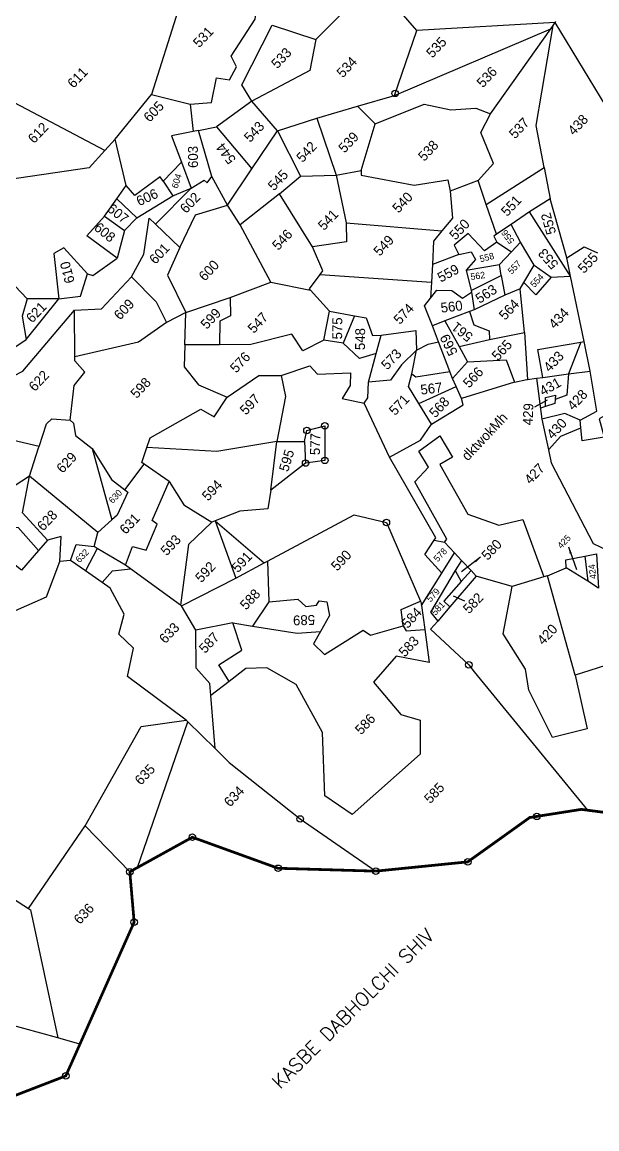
# Model space of a CAD drawing. Header units: metres. Extents: x 302481 to 307962, y 1946667 to 1951250.
# Drawn here: x 306234 to 306660, y 1947588 to 1948407 of the extents above; entities that cross this region are included whole.
import ezdxf

# ---------------------------------------------------------------- set-up
doc = ezdxf.new("R2010")
doc.units = ezdxf.units.M
for name, color, linetype in [('POLY_PARCEL', 6, 'Continuous'), ('SYM_ARROW', 1, 'Continuous'), ('SYM_STONE', 1, 'Continuous'), ('TEXT_MAPIN', 7, 'Continuous'), ('TEXT_MAPOUT', 7, 'Continuous'), ('TEXT_PARCEL', 7, 'Continuous'), ('V_BOUND_LINE', 7, 'Continuous')]:
    doc.layers.add(name, color=color, linetype=linetype)
doc.styles.get("Standard").update_dxf_attribs({"font": 'simplex.shx'})
doc.styles.add('TEXT_MAP', font='')
doc.styles.get('TEXT_MAP').set_extended_font_data('Kruti Dev 050')
doc.dimstyles.get("Standard").update_dxf_attribs({"dimtxt": 0.18, "dimasz": 0.18, "dimexe": 0.18, "dimexo": 0.0625, "dimgap": 0.09, "dimtad": 0, "dimtih": 1, "dimtoh": 1, "dimdec": 4, "dimzin": 0, "dimdsep": 46, "dimtxsty": 'Standard', "dimcen": 0.09, "dimadec": 0, "dimazin": 0, "dimtfac": 1, "dimtdec": 4, "dimtofl": 0, "dimtmove": 0, "dimatfit": 3, "dimfxl": 1, "dimtolj": 1, "dimtzin": 0, "dimarcsym": 0})

# ---------------------------------------------------------------- blocks, each defined once
blk = doc.blocks.new('STONE')
blk.add_circle((0, 0), 0.851)
blk = doc.blocks.new('TEXTARROW')
blk.add_leader([(0.04, -0.01), (8.68, -0.01)], dimstyle='Standard', override={"dimtxt": 2.5, "dimasz": 2.5, "dimexe": 1.25, "dimexo": 0.625, "dimgap": 0.625, "dimtad": 1, "dimtih": 0, "dimtoh": 0, "dimzin": 8, "dimcen": 2.5, "dimtofl": 1})

msp = doc.modelspace()

# ---------------------------------------------------------------- linework, layer by layer
at = {"layer": 'POLY_PARCEL'}
for points in [[(306358.41, 1948346.58), (306374.32, 1948347.88), (306377.99, 1948366.02), (306387.51, 1948364.67), (306392.71, 1948374.3), (306388.72, 1948382.12), (306406.54, 1948409.53), (306411.77, 1948452.14)], [(306494.82, 1948437.55), (306451.49, 1948394.4)], [(306526.49, 1948401.09), (306494.82, 1948437.55)], [(306351.72, 1948417.34), (306349.36, 1948415.3), (306329.85, 1948353.79)], [(306404.04, 1948348.67), (306396.7, 1948360.86), (306419.23, 1948404.96), (306451.49, 1948394.4)], [(306509.74, 1948353.03), (306625.66, 1948402.43)], [(306509.74, 1948353.03), (306526.49, 1948401.09)], [(306628.84, 1948406.92), (306526.49, 1948401.09)], [(306580.94, 1948339.41), (306625.66, 1948402.43)], [(306620.61, 1948299.69), (306614.84, 1948330.77), (306627.33, 1948404.78)], [(306625.66, 1948402.43), (306627.33, 1948404.78)], [(306627.33, 1948404.78), (306628.84, 1948406.92)], [(306628.84, 1948406.92), (306629.35, 1948407.63)], [(306687.67, 1948310.16), (306628.84, 1948406.92)], [(306451.49, 1948394.4), (306447.11, 1948371.4), (306404.04, 1948348.67)], [(306295.18, 1948312.19), (306174.58, 1948375.72)], [(306302.78, 1948320.73), (306329.85, 1948353.79)], [(306329.85, 1948353.79), (306358.41, 1948346.58)], [(306482.49, 1948345.02), (306509.74, 1948353.03)], [(306358.41, 1948346.58), (306360.67, 1948326.31)], [(306404.04, 1948348.67), (306377.82, 1948329.81)], [(306423.18, 1948326.91), (306404.04, 1948348.67)], [(306452.4, 1948336.18), (306482.49, 1948345.02)], [(306495.41, 1948331.87), (306482.49, 1948345.02)], [(306495.41, 1948331.87), (306531.81, 1948346.57), (306551.63, 1948342.29), (306570.09, 1948343.55), (306580.94, 1948339.41)], [(306423.18, 1948326.91), (306452.4, 1948336.18)], [(306452.4, 1948336.18), (306466.54, 1948294.06)], [(306571.88, 1948290.12), (306583.15, 1948302.58), (306573.81, 1948325.56), (306580.94, 1948339.41)], [(306364.58, 1948327.1), (306360.67, 1948326.31)], [(306364.58, 1948327.1), (306377.82, 1948329.81)], [(306374.44, 1948292.87), (306364.58, 1948327.1)], [(306377.82, 1948329.81), (306404.15, 1948298.57)], [(306404.15, 1948298.57), (306423.18, 1948326.91)], [(306423.18, 1948326.91), (306440.29, 1948293.23)], [(306485.02, 1948297.44), (306495.41, 1948331.87)], [(306302.78, 1948320.73), (306295.18, 1948312.19)], [(306310.9, 1948286.2), (306302.78, 1948320.73)], [(306360.67, 1948326.31), (306344.58, 1948323.06), (306351.94, 1948303.68)], [(306295.18, 1948312.19), (306283.72, 1948299.3), (306214.33, 1948289.32)], [(306351.94, 1948303.68), (306338.39, 1948289.6)], [(306351.94, 1948303.68), (306359.26, 1948284.42)], [(306386.1, 1948271.7), (306404.15, 1948298.57)], [(306440.29, 1948293.23), (306466.54, 1948294.06)], [(306466.54, 1948294.06), (306485.02, 1948297.44)], [(306466.54, 1948294.06), (306473.92, 1948258.65)], [(306485.02, 1948297.44), (306485.13, 1948293.89), (306524.41, 1948286.61), (306549.41, 1948290.47), (306551.05, 1948282.02)], [(306577.75, 1948272.29), (306620.61, 1948299.69)], [(306620.61, 1948299.69), (306625.12, 1948276.56)], [(306304.07, 1948276.45), (306310.9, 1948286.2)], [(306338.39, 1948289.6), (306336.23, 1948292.7), (306317.49, 1948278.92), (306310.9, 1948286.2)], [(306338.39, 1948289.6), (306345.63, 1948278.56)], [(306359.26, 1948284.42), (306368.74, 1948290.31), (306371.03, 1948288.3), (306374.44, 1948292.87)], [(306386.1, 1948271.7), (306374.44, 1948292.87)], [(306424.64, 1948280.05), (306440.29, 1948293.23)], [(306571.88, 1948290.12), (306551.05, 1948282.02)], [(306577.75, 1948272.29), (306571.88, 1948290.12)], [(306319.02, 1948262.47), (306345.63, 1948278.56)], [(306332.78, 1948257.68), (306359.26, 1948284.42)], [(306345.63, 1948278.56), (306359.26, 1948284.42)], [(306424.64, 1948280.05), (306395.6, 1948257.26)], [(306448.97, 1948240.83), (306424.64, 1948280.05)], [(306551.05, 1948282.02), (306552.72, 1948262.21), (306544.98, 1948252.66)], [(306294.95, 1948263.63), (306304.07, 1948276.45)], [(306304.07, 1948276.45), (306319.02, 1948262.47)], [(306350.82, 1948240.46), (306362.49, 1948264.5), (306386.1, 1948271.7)], [(306395.6, 1948257.26), (306386.1, 1948271.7)], [(306585.49, 1948250.17), (306577.75, 1948272.29)], [(306625.12, 1948276.56), (306609.91, 1948266.7)], [(306637.54, 1948232.81), (306625.12, 1948276.56)], [(306304.43, 1948232.46), (306281.86, 1948249.16), (306294.95, 1948263.63)], [(306294.95, 1948263.63), (306309.88, 1948253.11)], [(306309.88, 1948253.11), (306319.02, 1948262.47)], [(306315.07, 1948218.68), (306323.99, 1948235.48), (306328, 1948262.25), (306332.78, 1948257.68)], [(306609.91, 1948266.7), (306596.36, 1948257.53)], [(306640.23, 1948219.27), (306609.91, 1948266.7)], [(306309.88, 1948253.11), (306304.43, 1948232.46)], [(306332.78, 1948257.68), (306350.82, 1948240.46)], [(306418.26, 1948214.81), (306395.6, 1948257.26)], [(306473.92, 1948258.65), (306474.37, 1948244.57), (306448.97, 1948240.83)], [(306473.92, 1948258.65), (306544.98, 1948252.66)], [(306596.36, 1948257.53), (306585.49, 1948250.17)], [(306603.15, 1948244.25), (306596.36, 1948257.53)], [(306544.98, 1948252.66), (306538.78, 1948245.01), (306538.05, 1948227.85)], [(306585.62, 1948244.29), (306576.56, 1948237.98), (306564.45, 1948250.86), (306553.99, 1948242.25), (306557.58, 1948235.12)], [(306585.49, 1948250.17), (306583.37, 1948248.74), (306585.62, 1948244.29)], [(306282.48, 1948220.97), (306264.76, 1948240.27), (306257.4, 1948235.98), (306261.1, 1948202.48)], [(306350.82, 1948240.46), (306341.58, 1948219.86), (306355.29, 1948192.34)], [(306454.79, 1948220.54), (306456.7, 1948223.09), (306448.97, 1948240.83)], [(306557.58, 1948235.12), (306566.69, 1948237.1), (306569.76, 1948231.61), (306562.87, 1948223.51)], [(306585.62, 1948244.29), (306596.46, 1948237.18)], [(306587.53, 1948227.74), (306596.46, 1948237.18)], [(306596.46, 1948237.18), (306603.15, 1948244.25)], [(306613.25, 1948227.34), (306603.15, 1948244.25)], [(306637.54, 1948232.81), (306650.46, 1948241.02), (306660.22, 1948236.58)], [(306282.48, 1948220.97), (306286.44, 1948219.77), (306304.43, 1948232.46)], [(306557.58, 1948235.12), (306538.05, 1948227.85)], [(306640.23, 1948219.27), (306637.54, 1948232.81)], [(306261.1, 1948202.48), (306277.23, 1948204.33), (306282.48, 1948220.97)], [(306447.71, 1948208.8), (306446.76, 1948209.85), (306454.79, 1948220.54)], [(306454.79, 1948220.54), (306537.24, 1948214.64)], [(306538.05, 1948227.85), (306537.24, 1948214.64)], [(306562.87, 1948223.51), (306587.53, 1948227.74)], [(306562.87, 1948223.51), (306566.56, 1948208.69)], [(306588.95, 1948219.67), (306587.53, 1948227.74)], [(306605.67, 1948214.5), (306613.25, 1948227.34)], [(306613.25, 1948227.34), (306625.84, 1948218.53)], [(306272.82, 1948194.04), (306292.64, 1948194.97), (306315.07, 1948218.68)], [(306315.07, 1948218.68), (306333.27, 1948200.24), (306340.85, 1948184.87)], [(306388.15, 1948203.45), (306418.26, 1948214.81)], [(306418.26, 1948214.81), (306447.71, 1948208.8)], [(306537.24, 1948214.64), (306536.53, 1948202.87)], [(306566.56, 1948208.69), (306588.95, 1948219.67)], [(306588.95, 1948219.67), (306591.61, 1948205)], [(306602.96, 1948209.91), (306605.67, 1948214.5)], [(306625.84, 1948218.53), (306614.64, 1948205.33), (306605.67, 1948214.5)], [(306625.84, 1948218.53), (306640.23, 1948219.27)], [(306650.31, 1948170.75), (306640.23, 1948219.27)], [(306237.75, 1948202.51), (306228.86, 1948211.82)], [(306461.63, 1948193.34), (306447.71, 1948208.8)], [(306536.53, 1948202.87), (306541.16, 1948208.75), (306552.39, 1948208.6), (306560.18, 1948202.91), (306566.9, 1948207.29)], [(306566.56, 1948208.69), (306566.9, 1948207.29)], [(306566.9, 1948207.29), (306568.79, 1948194.26)], [(306591.61, 1948205), (306568.79, 1948194.26)], [(306602.96, 1948209.91), (306591.61, 1948205)], [(306606.24, 1948177.59), (306602.96, 1948209.91)], [(306237.75, 1948202.51), (306233.86, 1948189.53), (306237.03, 1948172.28)], [(306237.03, 1948172.28), (306261.1, 1948202.48)], [(306261.1, 1948202.48), (306237.75, 1948202.51)], [(306355.29, 1948192.34), (306388.15, 1948203.45)], [(306388.15, 1948203.45), (306388.39, 1948189.78), (306380.39, 1948185.96), (306380.26, 1948168.39)], [(306537.87, 1948182.4), (306532.11, 1948197.26), (306536.53, 1948202.87)], [(306178.19, 1948132.76), (306201.08, 1948126.11), (306213.18, 1948138.08), (306234.47, 1948148.84), (306272.82, 1948194.04)], [(306273.02, 1948159.34), (306272.82, 1948194.04)], [(306355.29, 1948192.34), (306340.85, 1948184.87)], [(306354.38, 1948168.29), (306355.29, 1948192.34)], [(306457.36, 1948171.9), (306461.63, 1948193.34)], [(306461.63, 1948193.34), (306480.16, 1948189.89)], [(306480.16, 1948189.89), (306471.71, 1948169.58)], [(306480.16, 1948189.89), (306488.86, 1948188.27), (306493.54, 1948175.19), (306500.04, 1948175.5)], [(306565.29, 1948192.92), (306547.22, 1948185.99)], [(306568.79, 1948194.26), (306565.29, 1948192.92)], [(306565.29, 1948192.92), (306568.65, 1948183.11), (306580.04, 1948178.7), (306580.27, 1948172.3)], [(306340.85, 1948184.87), (306320.07, 1948170.26), (306273.02, 1948159.34)], [(306547.22, 1948185.99), (306537.87, 1948182.4)], [(306542.47, 1948170.53), (306537.87, 1948182.4)], [(306547.22, 1948185.99), (306557.69, 1948167.06)], [(306185.75, 1948154.24), (306196.32, 1948145.08), (306237.03, 1948172.28)], [(306457.36, 1948171.9), (306441.83, 1948163.81), (306433.79, 1948176.33), (306403.38, 1948168.49), (306380.26, 1948168.39)], [(306471.71, 1948169.58), (306457.36, 1948171.9)], [(306496.35, 1948162.03), (306500.04, 1948175.5)], [(306500.04, 1948175.5), (306525.51, 1948178.95), (306526.24, 1948164.43)], [(306557.69, 1948167.06), (306580.27, 1948172.3)], [(306580.27, 1948172.3), (306606.24, 1948177.59)], [(306606.24, 1948177.59), (306608.44, 1948142.72)], [(306354.38, 1948168.29), (306354.02, 1948152.07), (306364.55, 1948138.62), (306385.79, 1948129.54)], [(306380.26, 1948168.39), (306354.38, 1948168.29)], [(306496.35, 1948162.03), (306483.77, 1948158.3), (306471.71, 1948169.58)], [(306526.24, 1948164.43), (306515.05, 1948153.42), (306506.79, 1948142.22), (306490.51, 1948140.7)], [(306522.65, 1948146.85), (306522.96, 1948147.99), (306526.24, 1948164.43)], [(306526.24, 1948164.43), (306534.74, 1948168.91), (306542.47, 1948170.53)], [(306550.71, 1948148.6), (306542.47, 1948170.53)], [(306557.69, 1948167.06), (306563.93, 1948155.8)], [(306619.74, 1948144.24), (306616.08, 1948164.79), (306647.83, 1948170.31)], [(306647.83, 1948170.31), (306638.65, 1948146.78)], [(306647.83, 1948170.31), (306650.31, 1948170.75)], [(306654.84, 1948148.96), (306650.31, 1948170.75)], [(306269.5, 1948112.45), (306272.48, 1948138.14), (306280.32, 1948148.16), (306273.04, 1948156.48), (306273.02, 1948159.34)], [(306490.51, 1948140.7), (306496.35, 1948162.03)], [(306563.93, 1948155.8), (306552.9, 1948143.45)], [(306563.93, 1948155.8), (306592.51, 1948157.34), (306598.61, 1948140.58)], [(306425.87, 1948145.69), (306446.99, 1948152.74), (306452.67, 1948146.72), (306477.29, 1948147.62), (306476.94, 1948138.25), (306471.03, 1948128.72), (306487.33, 1948125.05)], [(306527.9, 1948124.93), (306520.12, 1948137.61), (306522.65, 1948146.85)], [(306522.65, 1948146.85), (306525.51, 1948144.67), (306550.71, 1948148.6)], [(306552.9, 1948143.45), (306550.99, 1948147.86), (306550.71, 1948148.6)], [(306619.74, 1948144.24), (306638.65, 1948146.78)], [(306638.65, 1948146.78), (306637.39, 1948131.06), (306628.78, 1948127.96)], [(306638.65, 1948146.78), (306654.84, 1948148.96)], [(306647.33, 1948112.61), (306659.77, 1948119.21), (306654.84, 1948148.96)], [(306385.79, 1948129.54), (306409.2, 1948145.55), (306425.87, 1948145.69)], [(306425.87, 1948145.69), (306429.01, 1948130.03), (306422.68, 1948096.84)], [(306487.33, 1948125.05), (306490.01, 1948129.12), (306490.51, 1948140.7)], [(306555.52, 1948137.41), (306552.9, 1948143.45)], [(306598.61, 1948140.58), (306559.36, 1948128.57)], [(306598.61, 1948140.58), (306607.79, 1948142.63), (306608.44, 1948142.72)], [(306608.44, 1948142.72), (306614.94, 1948143.59)], [(306614.94, 1948143.59), (306619.74, 1948144.24)], [(306614.94, 1948143.59), (306619.08, 1948113.33)], [(306527.9, 1948124.93), (306555.52, 1948137.41)], [(306559.36, 1948128.57), (306555.52, 1948137.41)], [(306326.42, 1948092.32), (306328.9, 1948099.43), (306366.38, 1948120.75), (306376.16, 1948114.99), (306385.79, 1948129.54)], [(306506.08, 1948085.07), (306487.33, 1948125.05)], [(306537.29, 1948109.61), (306527.9, 1948124.93)], [(306537.29, 1948109.61), (306560.74, 1948124.02)], [(306560.74, 1948124.02), (306559.36, 1948128.57)], [(306621.75, 1948122.71), (306617.98, 1948121.4)], [(306700.56, 1948101.71), (306688.01, 1948128.32), (306661.58, 1948113.48), (306665.2, 1948100.1), (306648.88, 1948097.31), (306647.9, 1948106.98)], [(306246.48, 1948093.15), (306157.84, 1948113.83)], [(306246.48, 1948093.15), (306251.87, 1948109.84), (306255.87, 1948113.64), (306269.5, 1948112.45)], [(306647.33, 1948112.61), (306635.97, 1948117.53), (306619.08, 1948113.33)], [(306269.5, 1948112.45), (306272.08, 1948110.36), (306273.53, 1948101.23), (306285.81, 1948091.56)], [(306443.2, 1948096.7), (306444.97, 1948104.85), (306458.22, 1948108.48), (306458.19, 1948082.78), (306443.97, 1948080.84)], [(306506.08, 1948085.07), (306529.12, 1948097.68), (306537.29, 1948109.61)], [(306619.08, 1948113.33), (306623.91, 1948090.56)], [(306623.91, 1948090.56), (306633.18, 1948100.65), (306647.9, 1948106.98)], [(306647.9, 1948106.98), (306647.33, 1948112.61)], [(306546.88, 1948022.28), (306548.64, 1948024.49), (306524.81, 1948066.91), (306534.99, 1948077.67), (306527.82, 1948089.67), (306543.52, 1948100.93), (306552.87, 1948085.19), (306543.41, 1948079.81), (306564.14, 1948043.02), (306587.03, 1948034.85), (306604.83, 1948039.08), (306620.55, 1947996.55)], [(306239.29, 1948071.2), (306246.14, 1948092.08), (306246.48, 1948093.15)], [(306285.81, 1948091.56), (306300.47, 1948038.83)], [(306285.81, 1948091.56), (306300.25, 1948068.59), (306310.12, 1948060.87)], [(306324.41, 1948079.97), (306322.56, 1948081.25), (306326.42, 1948092.32)], [(306422.68, 1948096.84), (306378.12, 1948089.33), (306326.42, 1948092.32)], [(306418.28, 1948060.78), (306422.68, 1948096.84)], [(306422.68, 1948096.84), (306443.2, 1948096.7)], [(306443.2, 1948096.7), (306443.97, 1948080.84)], [(306623.91, 1948090.56), (306625.94, 1948080.98)], [(306443.97, 1948080.84), (306418.28, 1948060.78)], [(306539.2, 1948023.63), (306540.45, 1948025.54), (306506.08, 1948085.07)], [(306625.94, 1948080.98), (306657.06, 1948021.3), (306682.94, 1948008.91)], [(306310.12, 1948060.87), (306324.41, 1948079.97)], [(306342.79, 1948067.27), (306324.41, 1948079.97)], [(306239.29, 1948071.2), (306216.31, 1948056.37), (306182.52, 1948069.48)], [(306252.67, 1948023.73), (306234.27, 1948044.02), (306239.29, 1948071.2)], [(306289.9, 1948029.31), (306239.29, 1948071.2)], [(306310.55, 1948005.26), (306315.75, 1948019.15), (306325.79, 1948016.38), (306334.1, 1948035.55), (306330.37, 1948038.16), (306342.79, 1948067.27)], [(306342.79, 1948067.27), (306353.82, 1948049.98)], [(306310.12, 1948060.87), (306312.13, 1948059.3), (306304.29, 1948042.27), (306300.47, 1948038.83)], [(306418.28, 1948060.78), (306416.07, 1948046.97), (306395.26, 1948045.18), (306377, 1948037.92)], [(306175.33, 1948054.95), (306202.31, 1948034.04), (306230.88, 1948033.07), (306246.08, 1948016.06)], [(306353.82, 1948049.98), (306374.57, 1948036.96)], [(306415.84, 1948008.17), (306480.02, 1948042.49), (306503.82, 1948036.79), (306529.18, 1947978.57)], [(306300.47, 1948038.83), (306289.9, 1948029.31)], [(306374.57, 1948036.96), (306357.21, 1948020.52), (306351.3, 1947975.62)], [(306375.8, 1948037.45), (306374.57, 1948036.96)], [(306377, 1948037.92), (306375.8, 1948037.45)], [(306377, 1948037.92), (306413.32, 1948006.82)], [(306377, 1948037.92), (306392.23, 1947995.55)], [(306252.67, 1948023.73), (306246.08, 1948016.06)], [(306261.77, 1948007.8), (306262.82, 1948026.39), (306252.67, 1948023.73)], [(306287.33, 1948018.94), (306289.9, 1948029.31)], [(306544.82, 1947999.19), (306532.29, 1948013.09), (306539.2, 1948023.63)], [(306539.2, 1948023.63), (306546.88, 1948022.28)], [(306246.08, 1948016.06), (306233.49, 1948001.43), (306217.87, 1948013.82), (306153.47, 1947980.01)], [(306269.67, 1948008.76), (306273.94, 1948020.55), (306287.33, 1948018.94)], [(306289.61, 1948017.6), (306280.77, 1948001.08)], [(306289.61, 1948017.6), (306287.33, 1948018.94)], [(306310.55, 1948005.26), (306289.61, 1948017.6)], [(306554.32, 1948014.29), (306546.88, 1948022.28)], [(306153.47, 1947980.01), (306205.88, 1947961.48), (306252.09, 1947981.77), (306261.77, 1948007.8)], [(306269.67, 1948008.76), (306261.77, 1948007.8)], [(306280.77, 1948001.08), (306269.67, 1948008.76)], [(306413.32, 1948006.82), (306415.84, 1948008.17)], [(306415.84, 1948008.17), (306416.82, 1947978.12)], [(306544.82, 1947999.19), (306554.32, 1948014.29)], [(306559.45, 1948008.78), (306554.32, 1948014.29)], [(306559.45, 1948008.78), (306554.86, 1948001.14)], [(306566.52, 1948001.18), (306559.45, 1948008.78)], [(306636.96, 1948003.3), (306636.8, 1948009.18), (306650.82, 1948011.89)], [(306650.82, 1948011.89), (306659.43, 1948013.55), (306661.08, 1947988.24)], [(306650.82, 1948011.89), (306653.03, 1947993.27)], [(306293.28, 1947992.41), (306280.77, 1948001.08)], [(306293.28, 1947992.41), (306300.84, 1948000.92), (306314.32, 1948002.52)], [(306314.32, 1948002.52), (306310.55, 1948005.26)], [(306351.3, 1947975.62), (306314.32, 1948002.52)], [(306392.23, 1947995.55), (306413.32, 1948006.82)], [(306529.78, 1947975.26), (306544.82, 1947999.19)], [(306554.86, 1948001.14), (306536.44, 1947970.5), (306541.85, 1947963.84)], [(306554.86, 1948001.14), (306559.31, 1947993.09)], [(306566.52, 1948001.18), (306559.31, 1947993.09)], [(306570.42, 1947996.99), (306566.52, 1948001.18)], [(306623.27, 1947997.37), (306636.96, 1948003.3)], [(306653.03, 1947993.27), (306636.96, 1948003.3)], [(306355.49, 1947890.34), (306311.91, 1947922.66), (306316.49, 1947943.64), (306305.49, 1947954.2), (306309.58, 1947968.95), (306299.25, 1947988.27), (306293.28, 1947992.41)], [(306352.02, 1947975.09), (306392.23, 1947995.55)], [(306559.31, 1947993.09), (306546.45, 1947978.63), (306550.93, 1947974.37)], [(306570.42, 1947996.99), (306550.93, 1947974.37)], [(306596.93, 1947989.44), (306570.42, 1947996.99)], [(306620.55, 1947996.55), (306596.93, 1947989.44)], [(306623.27, 1947997.37), (306620.55, 1947996.55)], [(306643.8, 1947923.72), (306623.27, 1947997.37)], [(306661.08, 1947988.24), (306653.03, 1947993.27)], [(306643.8, 1947923.72), (306652.68, 1947883.99), (306626.89, 1947877.72), (306609.41, 1947912.61), (306606.99, 1947928.2), (306590.27, 1947954.29), (306596.93, 1947989.44)], [(306352.02, 1947975.09), (306351.3, 1947975.62)], [(306362.54, 1947956.99), (306352.02, 1947975.09)], [(306416.82, 1947978.12), (306404.56, 1947959.97)], [(306416.82, 1947978.12), (306438.15, 1947979.92), (306444.01, 1947974.64), (306452.15, 1947975.61), (306453.99, 1947978.91), (306459.79, 1947977.95), (306461.73, 1947967.97), (306454.88, 1947956.09)], [(306516.2, 1947960.29), (306514.87, 1947972.28), (306529.18, 1947978.57)], [(306529.18, 1947978.57), (306529.39, 1947978.07), (306529.78, 1947975.26)], [(306529.78, 1947975.26), (306532.19, 1947957.62)], [(306550.93, 1947974.37), (306541.85, 1947963.84)], [(306390.15, 1947962.48), (306362.54, 1947956.99)], [(306387.3, 1947919.05), (306379.57, 1947931.36), (306396.81, 1947942.21), (306390.15, 1947962.48)], [(306390.15, 1947962.48), (306404.56, 1947959.97)], [(306404.56, 1947959.97), (306437.71, 1947954.87), (306454.88, 1947956.09)], [(306454.88, 1947956.09), (306449.75, 1947946.84), (306457.87, 1947939.04), (306486.66, 1947957.19), (306492.01, 1947953.3), (306516.2, 1947960.29)], [(306516.2, 1947960.29), (306518.42, 1947956.64), (306532.19, 1947957.62)], [(306541.85, 1947963.84), (306536.6, 1947957.74), (306564.92, 1947931.46), (306568.78, 1947926.3), (306652.84, 1947823.78)], [(306373.81, 1947908.65), (306373.12, 1947917.64), (306362.98, 1947929.04), (306362.54, 1947956.99)], [(306532.19, 1947957.62), (306535.53, 1947933.22), (306511.03, 1947937.9), (306494.36, 1947918.63), (306514.54, 1947894.63), (306528.8, 1947890.32), (306528.89, 1947865.28), (306478.43, 1947820.67), (306458.27, 1947834.31), (306456.58, 1947881.42), (306437.02, 1947916.73), (306415.3, 1947929.26), (306399.71, 1947928.61), (306387.3, 1947919.05)], [(306671.68, 1947932.56), (306643.8, 1947923.72)], [(306387.3, 1947919.05), (306373.81, 1947908.65)], [(306376.84, 1947869.4), (306373.81, 1947908.65)], [(306280.61, 1947812.16), (306322.18, 1947885.7), (306355.49, 1947890.34)], [(306319.53, 1947781.4), (306356.64, 1947889.21)], [(306355.49, 1947890.34), (306356.64, 1947889.21)], [(306356.64, 1947889.21), (306376.84, 1947869.4)], [(306376.84, 1947869.4), (306387.32, 1947859.12), (306439.96, 1947817.3), (306495.95, 1947778.66)], [(306238.65, 1947750.93), (306280.61, 1947812.16)], [(306280.61, 1947812.16), (306313.72, 1947778.2)], [(306260.38, 1947655.17), (306222.7, 1947665.59), (306205.78, 1947684.33), (306203.96, 1947742.51), (306193.57, 1947753.7), (306208.52, 1947770.15), (306238.65, 1947750.93)], [(306238.65, 1947750.93), (306240.18, 1947749.95), (306260.38, 1947655.17)], [(306276.77, 1947650.63), (306260.38, 1947655.17)]]:
    msp.add_lwpolyline(points, dxfattribs=at)
msp.add_lwpolyline([(306628.78, 1948127.96), (306628.53, 1948124.96), (306621.75, 1948122.71), (306621.63, 1948129.41), (306629.22, 1948131.16)], close=True, dxfattribs=at)
at = {"layer": 'V_BOUND_LINE', "const_width": 2.03}
for points in [[(306652.84, 1947823.78), (306648.22, 1947824.38), (306610.04, 1947818.37), (306564.1, 1947785.53), (306495.95, 1947778.66)], [(306699.9, 1947817.65), (306652.84, 1947823.78)], [(306495.95, 1947778.66), (306423.54, 1947780.79), (306360.05, 1947803.76), (306319.53, 1947781.4)], [(306313.72, 1947778.2), (306316.93, 1947740.93), (306276.77, 1947650.63)], [(306319.53, 1947781.4), (306313.72, 1947778.2)], [(306276.77, 1947650.63), (306266.27, 1947627.04), (306212.71, 1947606.38), (306193.69, 1947588.88), (306172.87, 1947590.66)]]:
    msp.add_lwpolyline(points, dxfattribs=at)

# ---------------------------------------------------------------- block references
at = {"layer": 'SYM_ARROW', "ltscale": 10}
for p, xscale, yscale, zscale, rotation in [((306613.77, 1948122.51), 1.232099297921386, 1.232099297921386, 1.232099297921386, 28.2772350572533), ((306638.68, 1948018.75), 2.053501824943489, 2.053501824943489, 2.053501824943489, 290.0021465752498), ((306573.68, 1948011.04), 2.053501824943489, 2.053501824943489, 2.053501824943489, 217.6371113423484), ((306561.9, 1947978.47), 1.062353600993301, 1.062353600993301, 1.062353600993301, 155.5794357080142)]:
    msp.add_blockref('TEXTARROW', p, dxfattribs=dict(at, xscale=xscale, yscale=yscale, zscale=zscale, rotation=rotation))
at = {"layer": 'SYM_STONE', "ltscale": 10, "xscale": 2.837269951954671, "yscale": 2.837269951954671, "zscale": 2.837269951954671, "rotation": 46.59836237906222}
for p in [(306510.26, 1948354.51), (306444.97, 1948104.85), (306458.22, 1948108.48), (306443.97, 1948080.84), (306458.19, 1948082.78), (306503.82, 1948036.79), (306564.92, 1947931.46), (306439.96, 1947817.3), (306615.26, 1947819.19), (306360.05, 1947803.76), (306564.1, 1947785.53), (306313.72, 1947778.2), (306423.54, 1947780.79), (306495.95, 1947778.66), (306316.93, 1947740.93), (306266.27, 1947627.04)]:
    msp.add_blockref('STONE', p, dxfattribs=at)

# ---------------------------------------------------------------- texts
at = {"layer": 'TEXT_MAPIN', "ltscale": 10, "style": 'TEXT_MAP'}
msp.add_text('dktwokMh', height=7.296, rotation=46.59836, dxfattribs=at).set_placement((306564.09, 1948081.97))
at = {"layer": 'TEXT_MAPOUT'}
msp.add_text('KASBE DABHOLCHI SHIV', height=10.1331, rotation=44.65939, dxfattribs=at).set_placement((306425.11, 1947616.7))
at = {"layer": 'TEXT_PARCEL', "style": 'TEXT_MAP'}
for s, height, rotation, p in [('531', 7.296, 46.59836, (306365.14, 1948387.85)), ('535', 7.296, 46.59836, (306537.88, 1948380.24)), ('533', 7.296, 46.59836, (306423.01, 1948372.32)), ('534', 7.296, 46.59836, (306471.5, 1948365.58)), ('611', 7.296, 46.59836, (306272.07, 1948357.85)), ('536', 7.296, 46.59836, (306575.3, 1948358.23)), ('605', 7.296, 46.59836, (306328.47, 1948332.67)), ('537', 7.296, 46.59836, (306599.18, 1948320.41)), ('438', 7.296, 46.59836, (306642.76, 1948322.88)), ('612', 7.296, 46.59836, (306242.78, 1948316.92)), ('543', 7.296, 46.59836, (306402.86, 1948317.75)), ('542', 7.296, 46.59836, (306441.65, 1948302.82)), ('539', 7.296, 46.59836, (306472.79, 1948309.92)), ('538', 7.296, 46.59836, (306531.88, 1948303.76)), ('603', 7.296, 90.66513, (306364.28, 1948299.37)), ('544', 7.296, 127.12315, (306392.77, 1948305.68)), ('604', 4.864, 73.13245, (306349.14, 1948283.76)), ('545', 7.296, 46.59836, (306420.53, 1948281.92)), ('606', 7.296, 24.82365, (306320.69, 1948270.91)), ('602', 7.296, 46.59836, (306355.42, 1948265.15)), ('540', 7.296, 46.59836, (306512.79, 1948265.4)), ('551', 7.296, 46.59836, (306593.29, 1948262.92)), ('607', 7.296, 320.99935, (306296.41, 1948267.89)), ('541', 7.296, 46.59836, (306457.66, 1948252.53)), ('550', 7.296, 46.59836, (306554.99, 1948245.4)), ('552', 7.296, 106.40714, (306629.7, 1948251.26)), ('608', 7.296, 320.99935, (306286.61, 1948253.98)), ('546', 7.296, 46.59836, (306423.69, 1948237.81)), ('556', 4.864, 126.71947, (306598.93, 1948245.39)), ('549', 7.296, 46.59836, (306498.85, 1948233.48)), ('601', 7.296, 46.59836, (306332.66, 1948227.49)), ('558', 4.864, 14.1624, (306573.56, 1948229.42)), ('553', 7.296, 131.83222, (306631.86, 1948228.33)), ('555', 7.296, 46.59836, (306650.15, 1948220.69)), ('610', 7.296, 104.55808, (306272.97, 1948214.95)), ('600', 7.296, 46.59836, (306369.3, 1948215.02)), ('557', 4.864, 46.59836, (306596.69, 1948220.22)), ('559', 7.296, 28.18669, (306544.14, 1948214.34)), ('562', 4.864, 7.97636, (306566.49, 1948216.3)), ('554', 4.864, 46.59836, (306613.39, 1948210.34)), ('563', 7.296, 32.58031, (306572.8, 1948198.67)), ('621', 7.296, 46.59836, (306241.43, 1948184.05)), ('609', 7.296, 46.59836, (306306.47, 1948186.21)), ('574', 7.296, 46.59836, (306513.72, 1948182.89)), ('560', 7.296, 6.83096, (306544.49, 1948192.08)), ('564', 7.296, 46.59836, (306591.74, 1948186.08)), ('599', 7.296, 46.59836, (306370.71, 1948179.37)), ('547', 7.296, 46.59836, (306405.64, 1948176.31)), ('575', 7.296, 89.46212, (306470.99, 1948172.33)), ('434', 7.296, 46.59836, (306628.53, 1948179.59)), ('548', 7.296, 89.46212, (306487.92, 1948164.44)), ('561', 7.296, 141.36771, (306568.59, 1948175.64)), ('569', 7.296, 116.59035, (306556.89, 1948162.6)), ('565', 7.296, 46.59836, (306586.43, 1948156.06)), ('576', 7.296, 46.59836, (306392.51, 1948147.03)), ('573', 7.296, 46.59836, (306504.49, 1948149.29)), ('433', 7.296, 46.59836, (306624.77, 1948147.64)), ('622', 7.296, 46.59836, (306243.37, 1948133.34)), ('566', 7.296, 46.59836, (306565.12, 1948135.88)), ('598', 7.296, 46.59836, (306318.8, 1948128.1)), ('567', 7.296, 7.004, (306529.53, 1948131.39)), ('431', 7.296, 29.1236, (306619.84, 1948130.27)), ('597', 7.296, 46.59836, (306399.75, 1948115.88)), ('571', 7.296, 46.59836, (306510.25, 1948115.53)), ('428', 7.296, 46.59836, (306642.31, 1948119.22)), ('568', 7.296, 46.59836, (306540, 1948113.8)), ('429', 7.296, 87.16141, (306612.02, 1948108.64)), ('430', 7.296, 46.59836, (306626.98, 1948097.94)), ('577', 7.296, 88.57045, (306454.5, 1948086.62)), ('595', 7.296, 73.13249, (306430.99, 1948073.88)), ('629', 7.296, 46.59836, (306263.92, 1948072.8)), ('427', 7.296, 46.59836, (306610.54, 1948064.52)), ('594', 7.296, 46.59836, (306371.67, 1948052.23)), ('630', 4.864, 46.59836, (306301.04, 1948050.5)), ('628', 7.296, 46.59836, (306249.53, 1948029.97)), ('631', 7.296, 46.59836, (306310.7, 1948027.51)), ('593', 7.296, 46.59836, (306341.05, 1948011.71)), ('580', 7.296, 46.59836, (306578.81, 1948008.29)), ('425', 4.864, 46.59836, (306633.45, 1948017.06)), ('632', 4.864, 46.59836, (306276.44, 1948006.52)), ('590', 7.296, 46.59836, (306467.37, 1948000.34)), ('578', 4.864, 46.59836, (306541.8, 1948007.23)), ('592', 7.296, 46.59836, (306366.71, 1947991.73)), ('591', 7.296, 46.59836, (306393.76, 1947999.17)), ('424', 4.864, 97.29193, (306659.5, 1947995.32)), ('588', 7.296, 46.59836, (306399.86, 1947971.53)), ('579', 4.864, 46.59836, (306536.45, 1947977.48)), ('582', 7.296, 46.59836, (306565.11, 1947968.69)), ('581', 4.864, 46.59836, (306540.17, 1947967.62)), ('589', 7.296, 181.63725, (306450.84, 1947968.37)), ('584', 7.296, 46.59836, (306519.53, 1947957.86)), ('633', 7.296, 46.59836, (306340, 1947946.61)), ('420', 7.296, 46.59836, (306620.01, 1947945.51)), ('587', 7.296, 46.59836, (306369.46, 1947939.38)), ('583', 7.296, 46.59836, (306517.44, 1947936.67)), ('586', 7.296, 46.59836, (306485.14, 1947879.14)), ('635', 7.296, 46.59836, (306321.92, 1947841.82)), ('585', 7.296, 46.59836, (306536.31, 1947828.17)), ('634', 7.296, 46.59836, (306388.01, 1947825.64)), ('636', 7.296, 46.59836, (306276.7, 1947738.75))]:
    msp.add_text(s, height=height, rotation=rotation, dxfattribs=at).set_placement(p)

doc.saveas('drawing.dxf')
